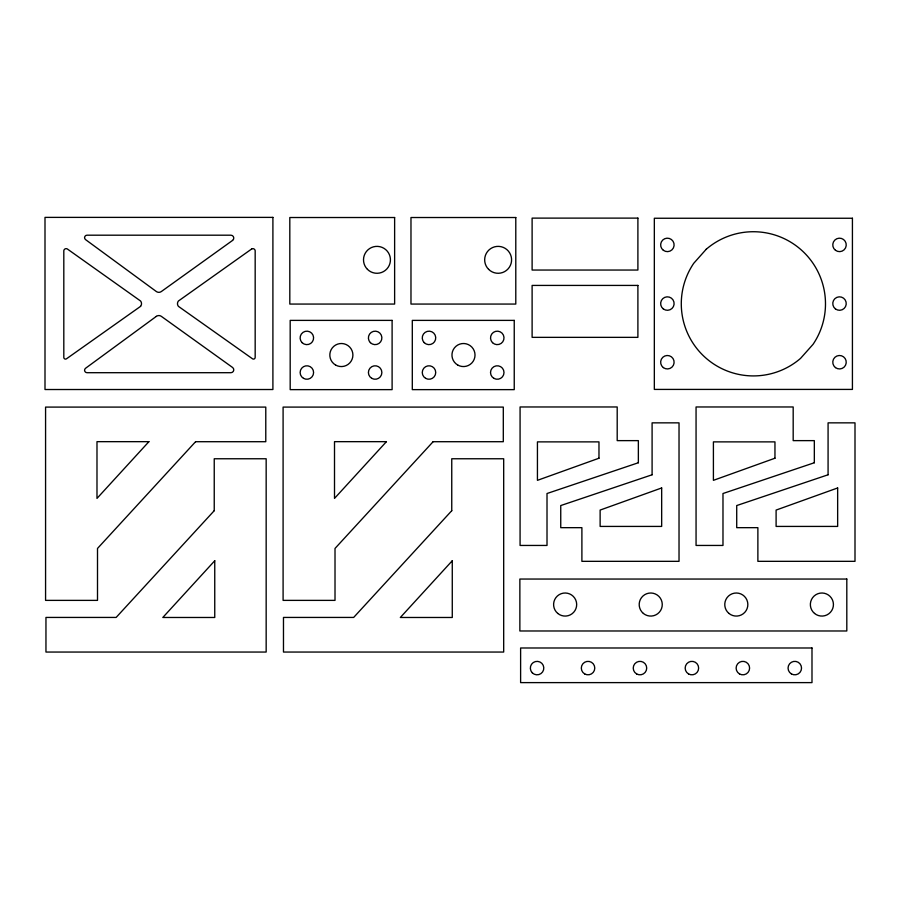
<?xml version="1.0" encoding="UTF-8"?>
<svg xmlns="http://www.w3.org/2000/svg" width="900" height="900" viewBox="0 0 900 900"><rect width="100%" height="100%" fill="white"/><g stroke="black" fill="none" stroke-linecap="round" stroke-linejoin="round"><path stroke-width="1.35" d="M706.219 249.266L693.709 263.329A72.124 72.124 0 0 0 800.528 358.402L813.049 344.34A72.124 72.124 0 0 0 706.219 249.266M148.916 441.664L96.986 498.397L96.986 441.664L148.916 441.664M214.751 560.745L162.821 617.479L214.751 617.479L214.751 560.745M386.426 441.664L334.507 498.397L334.507 441.664L386.426 441.664M452.272 560.745L400.343 617.479L452.272 617.479L452.272 560.745M195.581 441.709L97.504 548.449L97.504 600.379L45.574 600.379L45.574 407.093L265.781 407.093L265.781 441.709L195.581 441.709M214.234 510.694L116.145 617.434L45.956 617.434L45.956 652.05L266.164 652.05L266.164 458.764L214.234 458.764L214.234 510.694M433.103 441.709L335.014 548.449L335.014 600.379L283.095 600.379L283.095 407.093L503.303 407.093L503.303 441.709L433.103 441.709M451.755 510.694L353.666 617.434L283.477 617.434L283.477 652.05L503.685 652.05L503.685 458.764L451.755 458.764L451.755 510.694M156.33 316.384L85.567 368.269A2.453 2.453 0 0 0 87.019 372.701L230.906 372.701A2.88 2.88 0 0 0 232.583 367.481L161.336 316.35A4.264 4.264 0 0 0 156.33 316.384M232.583 240.412L161.336 291.544A4.264 4.264 0 0 1 156.33 291.521L85.567 239.625A2.453 2.453 0 0 1 87.019 235.192L230.906 235.192A2.88 2.88 0 0 1 232.583 240.412M251.797 248.884L178.436 300.994A4.241 4.241 0 0 0 178.436 306.371L252.506 358.796A1.688 1.688 0 0 0 255.172 357.412L255.172 250.627A2.363 2.363 0 0 0 251.797 248.884M140.558 306.371L66.487 358.796A1.688 1.688 0 0 1 63.81 357.412L63.81 250.627A2.363 2.363 0 0 1 67.196 248.884L140.558 300.994A4.241 4.241 0 0 1 140.558 306.371M598.972 458.224L537.435 480.341L537.435 441.877L598.972 441.877L598.972 458.224M661.669 487.957L600.131 510.075L600.131 526.421L661.669 526.421L661.669 487.957M774.956 458.224L713.408 480.341L713.408 441.877L774.956 441.877L774.956 458.224M837.653 487.957L776.104 510.075L776.104 526.421L837.653 526.421L837.653 487.957M638.359 462.746L547.009 493.515L547.009 545.445L520.076 545.445L520.076 406.969L617.197 406.969L617.197 440.629L638.359 440.629L638.359 462.746M652.095 474.784L560.745 505.553L560.745 527.67L581.895 527.67L581.895 561.33L679.028 561.33L679.028 422.854L652.095 422.854L652.095 474.784M814.331 462.746L722.981 493.515L722.981 545.445L696.06 545.445L696.06 406.969L793.181 406.969L793.181 440.629L814.331 440.629L814.331 462.746M828.079 474.784L736.717 505.553L736.717 527.67L757.879 527.67L757.879 561.33L855 561.33L855 422.854L828.079 422.854L828.079 474.784M272.903 217.384L45 217.384L45 389.52L272.903 389.52L272.903 217.384M394.627 217.519L289.811 217.519L289.811 304.065L394.627 304.065L394.627 217.519M515.79 217.519L410.974 217.519L410.974 304.065L515.79 304.065L515.79 217.519M637.898 218.115L532.114 218.115L532.114 270.045L637.898 270.045L637.898 218.115M852.424 218.25L654.334 218.25L654.334 389.419L852.424 389.419L852.424 218.25M637.898 285.424L532.114 285.424L532.114 337.354L637.898 337.354L637.898 285.424M392.108 320.389L290.183 320.389L290.183 389.632L392.108 389.632L392.108 320.389M514.238 320.389L412.301 320.389L412.301 389.632L514.238 389.632L514.238 320.389M846.81 579.049L519.863 579.049L519.863 630.979L846.81 630.979L846.81 579.049M811.991 647.989L520.616 647.989L520.616 682.616L811.991 682.616L811.991 647.989M367.447 269.347A13.466 13.466 0 0 0 389.97 263.306A13.466 13.466 0 0 0 373.478 246.825A13.466 13.466 0 0 0 367.447 269.347M488.61 269.347A13.466 13.466 0 0 0 511.132 263.306A13.466 13.466 0 0 0 494.64 246.825A13.466 13.466 0 0 0 488.61 269.347M335.588 365.029A11.543 11.543 0 0 0 352.901 355.039A11.543 11.543 0 0 0 335.588 345.049A11.543 11.543 0 0 0 335.588 365.029M302.108 342.664A6.728 6.728 0 0 0 313.369 339.637A6.728 6.728 0 0 0 305.123 331.391A6.728 6.728 0 0 0 302.108 342.664M303.502 378.349A6.728 6.728 0 0 0 313.594 372.521A6.728 6.728 0 0 0 303.502 366.683A6.728 6.728 0 0 0 303.502 378.349M370.384 342.664A6.728 6.728 0 0 0 381.645 339.637A6.728 6.728 0 0 0 373.399 331.391A6.728 6.728 0 0 0 370.384 342.664M371.779 378.349A6.728 6.728 0 0 0 381.87 372.521A6.728 6.728 0 0 0 371.779 366.683A6.728 6.728 0 0 0 371.779 378.349M457.718 365.029A11.543 11.543 0 0 0 475.02 355.039A11.543 11.543 0 0 0 457.718 345.049A11.543 11.543 0 0 0 457.718 365.029M424.238 342.664A6.728 6.728 0 0 0 435.499 339.637A6.728 6.728 0 0 0 427.252 331.391A6.728 6.728 0 0 0 424.238 342.664M425.632 378.349A6.728 6.728 0 0 0 435.724 372.521A6.728 6.728 0 0 0 425.632 366.683A6.728 6.728 0 0 0 425.632 378.349M492.514 342.664A6.728 6.728 0 0 0 503.775 339.637A6.728 6.728 0 0 0 495.529 331.391A6.728 6.728 0 0 0 492.514 342.664M493.897 378.349A6.728 6.728 0 0 0 504 372.521A6.728 6.728 0 0 0 493.897 366.683A6.728 6.728 0 0 0 493.897 378.349M663.345 250.29A6.728 6.728 0 0 0 674.066 245.711A6.728 6.728 0 0 0 664.74 238.714A6.728 6.728 0 0 0 663.345 250.29M663.345 308.947A6.728 6.728 0 0 0 674.066 304.369A6.728 6.728 0 0 0 664.74 297.371A6.728 6.728 0 0 0 663.345 308.947M663.345 367.605A6.728 6.728 0 0 0 674.066 363.026A6.728 6.728 0 0 0 664.74 356.029A6.728 6.728 0 0 0 663.345 367.605M835.47 308.947A6.728 6.728 0 0 0 846.191 304.369A6.728 6.728 0 0 0 836.865 297.371A6.728 6.728 0 0 0 835.47 308.947M835.47 250.29A6.728 6.728 0 0 0 846.191 245.711A6.728 6.728 0 0 0 836.865 238.714A6.728 6.728 0 0 0 835.47 250.29M835.47 367.605A6.728 6.728 0 0 0 846.191 363.026A6.728 6.728 0 0 0 836.865 356.029A6.728 6.728 0 0 0 835.47 367.605M557.786 613.44A11.543 11.543 0 0 0 576.518 606.454A11.543 11.543 0 0 0 561.105 593.73A11.543 11.543 0 0 0 557.786 613.44M814.545 613.44A11.543 11.543 0 0 0 833.276 606.454A11.543 11.543 0 0 0 817.864 593.73A11.543 11.543 0 0 0 814.545 613.44M728.955 613.44A11.543 11.543 0 0 0 747.686 606.454A11.543 11.543 0 0 0 732.274 593.73A11.543 11.543 0 0 0 728.955 613.44M643.376 613.44A11.543 11.543 0 0 0 662.107 606.454A11.543 11.543 0 0 0 646.695 593.73A11.543 11.543 0 0 0 643.376 613.44M532.316 672.851A6.728 6.728 0 0 0 543.577 669.825A6.728 6.728 0 0 0 535.342 661.59A6.728 6.728 0 0 0 532.316 672.851M636.604 673.92A6.728 6.728 0 0 0 646.706 668.092A6.728 6.728 0 0 0 636.604 662.254A6.728 6.728 0 0 0 636.604 673.92M688.534 673.92A6.728 6.728 0 0 0 698.636 668.092A6.728 6.728 0 0 0 688.534 662.254A6.728 6.728 0 0 0 688.534 673.92M739.496 673.92A6.728 6.728 0 0 0 749.599 668.092A6.728 6.728 0 0 0 739.496 662.254A6.728 6.728 0 0 0 739.496 673.92M791.426 673.92A6.728 6.728 0 0 0 801.529 668.092A6.728 6.728 0 0 0 791.426 662.254A6.728 6.728 0 0 0 791.426 673.92M584.685 673.92A6.728 6.728 0 0 0 594.776 668.092A6.728 6.728 0 0 0 584.685 662.254A6.728 6.728 0 0 0 584.685 673.92"/></g></svg>
